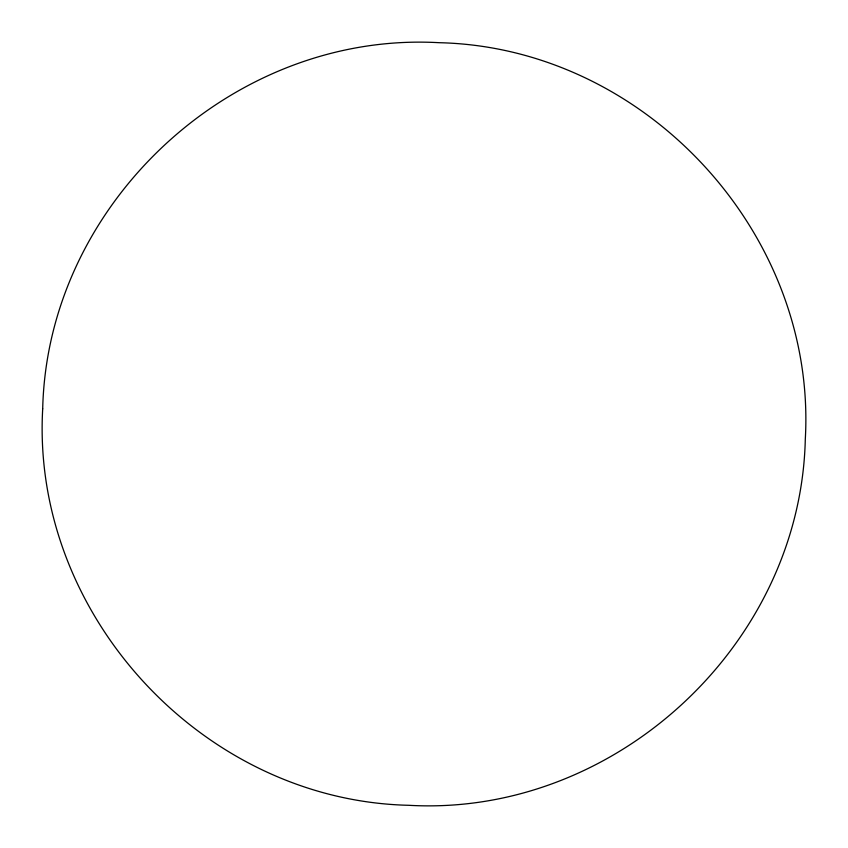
<?xml version="1.0" encoding="UTF-8"?>
<svg xmlns="http://www.w3.org/2000/svg" width="848" height="848" viewBox="0 0 848 848"><rect width="100%" height="100%" fill="white"/><g stroke="black" fill="none" stroke-linecap="round" stroke-linejoin="round"><path stroke-width="1.27" d="M42.697 408.842C31.005 614.556 202.895 800.607 408.842 805.303C614.556 816.995 800.607 645.105 805.303 439.158C816.995 233.444 645.105 47.393 439.158 42.697C233.444 31.005 47.393 202.895 42.697 408.842"/></g></svg>
